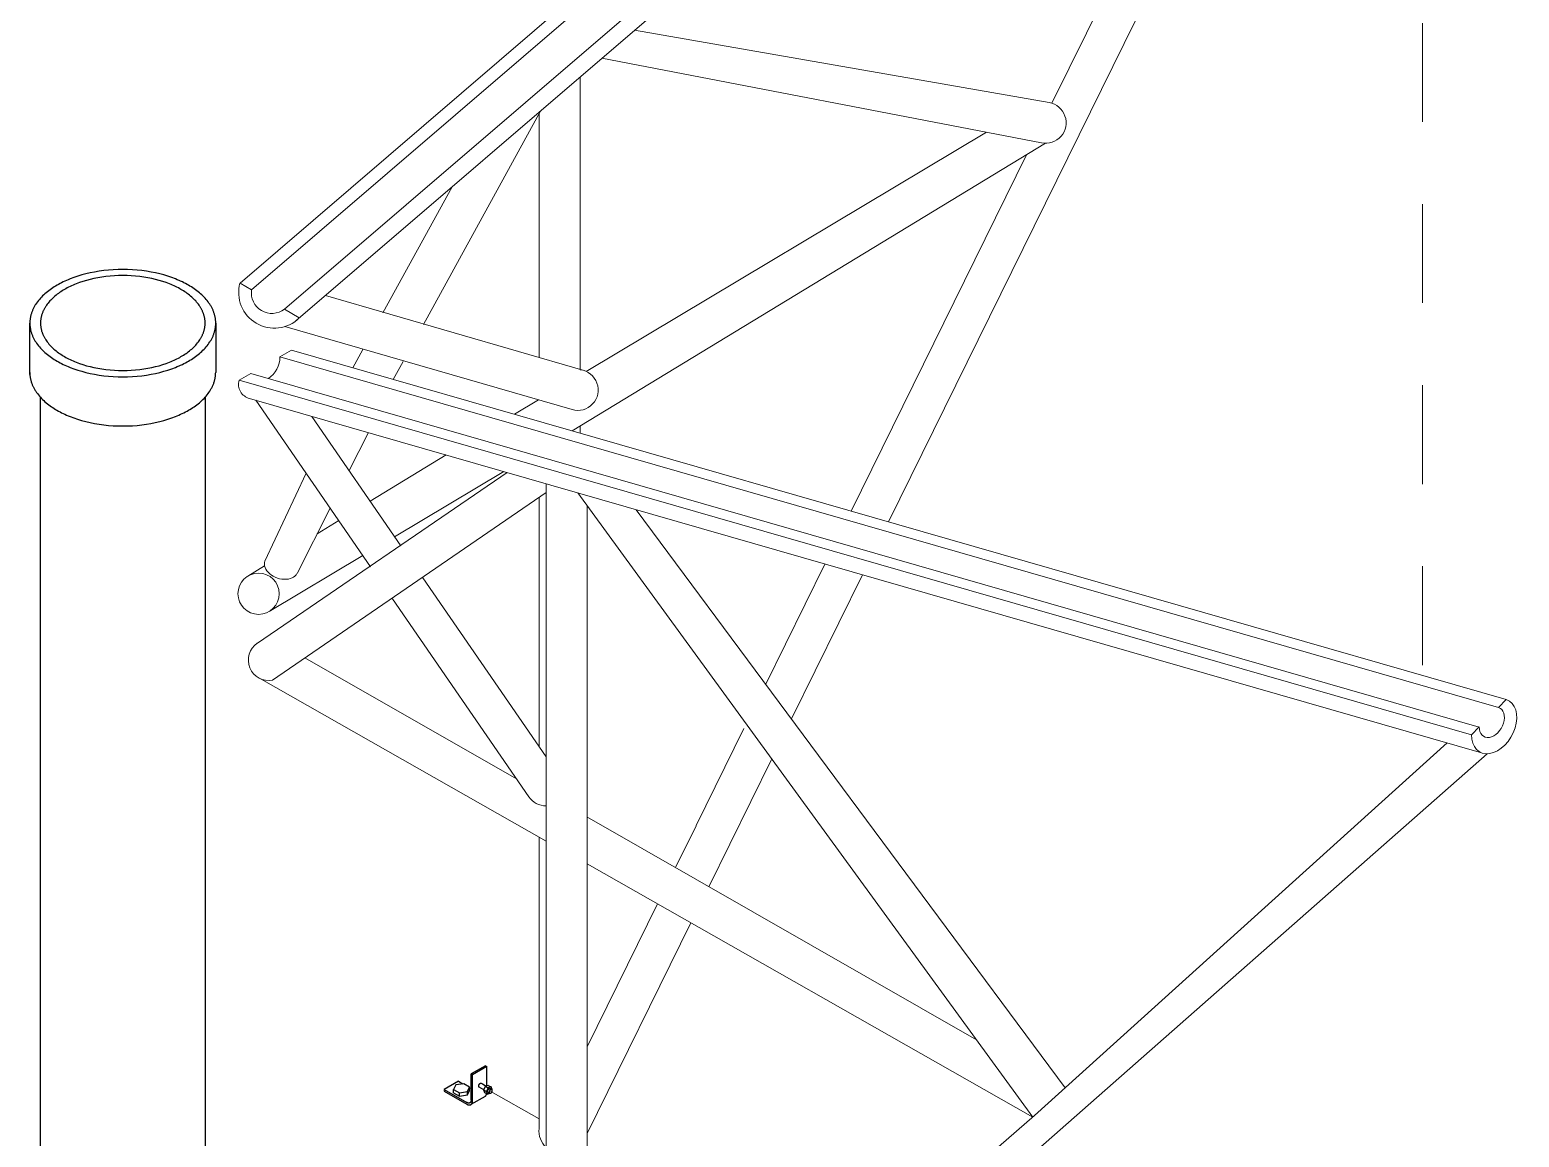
# Model space of a CAD drawing. Header units: millimetres. Extents: x 3.1 to 23.9, y 2.6 to 13.
# Drawn here: x 22.086 to 23.896, y 7.777 to 9.123 of the extents above; entities that cross this region are included whole.
import ezdxf

# ---------------------------------------------------------------- set-up
doc = ezdxf.new("R2010")
doc.units = ezdxf.units.MM
doc.linetypes.add('ACAD_ISO02W100', pattern=[15, 12, -3])
doc.layers.add('0.2', color=6, linetype='Continuous', lineweight=15)
doc.layers.add('0.3', color=4, linetype='Continuous', lineweight=20)

msp = doc.modelspace()

# ---------------------------------------------------------------- linework, layer by layer
at = {"layer": '0.2', "linetype": 'ACAD_ISO02W100', "ltscale": 0.01}
msp.add_line((23.7786, 12.6511), (23.7786, 8.3384), dxfattribs=at)
at = {"layer": '0.2'}
for p, q in [((23.816, 10.0807), (22.3416, 8.8153)), ((23.8291, 10.0717), (22.3556, 8.807)), ((23.8665, 10.046), (22.3956, 8.7835)), ((23.8833, 10.0344), (22.4093, 8.7692)), ((23.8655, 10.0191), (23.1296, 8.5251)), ((23.3281, 9.0337), (23.7755, 9.9418)), ((22.821, 9.1226), (23.3248, 9.0345)), ((23.3154, 8.9857), (22.7812, 9.0885)), ((22.755, 9.0659), (22.755, 8.71)), ((22.7072, 9.0249), (22.5644, 8.7648)), ((22.705, 8.7248), (22.705, 9.023)), ((22.7621, 8.708), (23.2487, 8.9985)), ((23.3205, 8.9852), (22.7452, 8.6357)), ((23.0841, 8.5382), (23.2973, 8.971)), ((22.5153, 8.7793), (22.5993, 8.9323)), ((22.3416, 8.8153), (22.3556, 8.807)), ((22.4453, 8.8001), (22.7581, 8.7094)), ((22.3956, 8.7835), (22.4136, 8.7729)), ((22.7451, 8.6615), (22.3962, 8.7625)), ((22.4786, 8.7124), (22.4907, 8.7345)), ((22.5397, 8.7199), (22.5278, 8.6983)), ((22.675, 8.6559), (22.7041, 8.6734)), ((22.4977, 8.6335), (22.4742, 8.5874)), ((22.755, 8.6417), (22.755, 8.6329)), ((22.4999, 8.5501), (22.592, 8.6064)), ((22.3717, 8.4772), (22.422, 8.5841)), ((22.662, 8.5862), (22.5294, 8.5071)), ((22.705, 8.252), (22.705, 8.5549)), ((22.4511, 8.5417), (22.4109, 8.4624)), ((22.4353, 8.5106), (22.4615, 8.5266)), ((22.3512, 8.4592), (22.3714, 8.4715)), ((22.4908, 8.4841), (22.3771, 8.4163)), ((22.9804, 8.3277), (23.0524, 8.4739)), ((23.0979, 8.4608), (23.0116, 8.2856)), ((22.8958, 8.1561), (22.954, 8.2742)), ((22.9877, 8.237), (22.9112, 8.0818)), ((22.8707, 8.105), (22.8957, 8.1558)), ((22.705, 7.7878), (22.705, 8.142)), ((22.7635, 7.8873), (22.849, 8.061)), ((22.8896, 8.0379), (22.7635, 7.7818)), ((22.5898, 7.8354), (22.5898, 7.8334)), ((22.6464, 7.8331), (22.705, 7.7998))]:
    msp.add_line(p, q, dxfattribs=at)
at = {"layer": '0.2', "lineweight": -3}
for p, q in [((22.6038, 7.8409), (22.6012, 7.8353)), ((22.6134, 7.8424), (22.6038, 7.8409)), ((22.6205, 7.8383), (22.6134, 7.8424)), ((22.6179, 7.8328), (22.6205, 7.8383)), ((22.6205, 7.8343), (22.6205, 7.8383)), ((22.6012, 7.8313), (22.6012, 7.8353)), ((22.6012, 7.8353), (22.6083, 7.8313)), ((22.6012, 7.8313), (22.6083, 7.8272)), ((22.6083, 7.8313), (22.6179, 7.8328)), ((22.6083, 7.8272), (22.6083, 7.8313)), ((22.6083, 7.8272), (22.6179, 7.8287)), ((22.6179, 7.8287), (22.6205, 7.8343)), ((22.6179, 7.8287), (22.6179, 7.8328))]:
    msp.add_line(p, q, dxfattribs=at)
for points in [[(22.3121, 8.7666), (22.3121, 8.7674), (22.3121, 8.7683), (22.3121, 8.7691), (22.312, 8.7699), (22.3119, 8.7708), (22.3118, 8.7716), (22.3117, 8.7725), (22.3115, 8.7733), (22.3114, 8.7741), (22.3112, 8.775), (22.311, 8.7758), (22.3108, 8.7766), (22.3106, 8.7775), (22.3103, 8.7783), (22.31, 8.7791), (22.3097, 8.7799), (22.3094, 8.7807), (22.3091, 8.7816), (22.3088, 8.7824), (22.3084, 8.7832), (22.308, 8.784), (22.3076, 8.7848), (22.3072, 8.7856), (22.3068, 8.7864), (22.3064, 8.7871), (22.3059, 8.7879), (22.3054, 8.7887), (22.305, 8.7895), (22.3039, 8.791), (22.3028, 8.7925), (22.3017, 8.7939), (22.3005, 8.7954), (22.2993, 8.7968), (22.2979, 8.7982), (22.2966, 8.7996), (22.2952, 8.8009), (22.2937, 8.8022), (22.2923, 8.8035), (22.2907, 8.8048), (22.2892, 8.806), (22.2876, 8.8072), (22.2859, 8.8083), (22.2842, 8.8095), (22.2825, 8.8106), (22.2808, 8.8116), (22.2791, 8.8127), (22.2773, 8.8137), (22.2754, 8.8147), (22.2735, 8.8157), (22.2716, 8.8166), (22.2695, 8.8176), (22.2675, 8.8185), (22.2654, 8.8194), (22.2632, 8.8203), (22.2587, 8.822), (22.254, 8.8236), (22.2491, 8.8251), (22.2441, 8.8264), (22.2388, 8.8276), (22.2335, 8.8287), (22.228, 8.8296), (22.2223, 8.8304), (22.2166, 8.831), (22.2109, 8.8314), (22.205, 8.8317), (22.1992, 8.8318), (22.1934, 8.8317), (22.1875, 8.8314), (22.1818, 8.831), (22.1761, 8.8304), (22.1704, 8.8296), (22.1649, 8.8287), (22.1596, 8.8276), (22.1543, 8.8264), (22.1493, 8.8251), (22.1444, 8.8236), (22.1397, 8.822), (22.1352, 8.8203), (22.133, 8.8194), (22.1309, 8.8185), (22.1288, 8.8176), (22.1268, 8.8166), (22.1249, 8.8157), (22.123, 8.8147), (22.1211, 8.8137), (22.1193, 8.8127)], [(22.1193, 8.8127), (22.1176, 8.8116), (22.1159, 8.8106), (22.1142, 8.8095), (22.1125, 8.8083), (22.1108, 8.8072), (22.1092, 8.806), (22.1077, 8.8048), (22.1061, 8.8035), (22.1046, 8.8022), (22.1032, 8.8009), (22.1018, 8.7996), (22.1004, 8.7982), (22.0991, 8.7968), (22.0979, 8.7954), (22.0967, 8.7939), (22.0955, 8.7925), (22.0945, 8.791), (22.0934, 8.7895), (22.0929, 8.7887), (22.0925, 8.7879), (22.092, 8.7871), (22.0916, 8.7864), (22.0912, 8.7856), (22.0907, 8.7848), (22.0904, 8.784), (22.09, 8.7832), (22.0896, 8.7824), (22.0893, 8.7816), (22.089, 8.7807), (22.0887, 8.7799), (22.0884, 8.7791), (22.0881, 8.7783), (22.0878, 8.7775), (22.0876, 8.7766), (22.0874, 8.7758), (22.0872, 8.775), (22.087, 8.7741), (22.0869, 8.7733), (22.0867, 8.7725), (22.0866, 8.7716), (22.0865, 8.7708), (22.0864, 8.7699), (22.0863, 8.7691), (22.0863, 8.7683), (22.0863, 8.7674), (22.0863, 8.7666)], [(22.0863, 8.7666), (22.0863, 8.7657), (22.0863, 8.7649), (22.0863, 8.764), (22.0864, 8.7632), (22.0865, 8.7624), (22.0866, 8.7615), (22.0867, 8.7607), (22.0869, 8.7598), (22.087, 8.759), (22.0872, 8.7582), (22.0874, 8.7573), (22.0876, 8.7565), (22.0878, 8.7557), (22.0881, 8.7549), (22.0884, 8.754), (22.0887, 8.7532), (22.089, 8.7524), (22.0893, 8.7516), (22.0896, 8.7508), (22.09, 8.75), (22.0904, 8.7492), (22.0907, 8.7484), (22.0912, 8.7476), (22.0916, 8.7468), (22.092, 8.746), (22.0925, 8.7452), (22.0929, 8.7445), (22.0934, 8.7437), (22.0945, 8.7422), (22.0955, 8.7407), (22.0967, 8.7392), (22.0979, 8.7377), (22.0991, 8.7363), (22.1004, 8.7349), (22.1018, 8.7336), (22.1032, 8.7322), (22.1046, 8.7309), (22.1061, 8.7296), (22.1077, 8.7284), (22.1092, 8.7271), (22.1108, 8.726), (22.1125, 8.7248), (22.1142, 8.7237), (22.1159, 8.7226), (22.1176, 8.7215), (22.1193, 8.7205), (22.1211, 8.7195), (22.123, 8.7185), (22.1249, 8.7175), (22.1268, 8.7165), (22.1288, 8.7156), (22.1309, 8.7146), (22.133, 8.7137), (22.1352, 8.7128), (22.1397, 8.7111), (22.1444, 8.7096), (22.1493, 8.7081), (22.1543, 8.7067), (22.1596, 8.7055), (22.1649, 8.7044), (22.1704, 8.7035), (22.1761, 8.7027), (22.1818, 8.7021), (22.1875, 8.7017), (22.1934, 8.7015), (22.1992, 8.7014), (22.205, 8.7015), (22.2109, 8.7017), (22.2166, 8.7021), (22.2223, 8.7027), (22.228, 8.7035), (22.2335, 8.7044), (22.2388, 8.7055), (22.2441, 8.7067), (22.2491, 8.7081), (22.254, 8.7096), (22.2587, 8.7111), (22.2632, 8.7128), (22.2654, 8.7137), (22.2675, 8.7146), (22.2695, 8.7156), (22.2716, 8.7165), (22.2735, 8.7175), (22.2754, 8.7185), (22.2773, 8.7195), (22.2791, 8.7205), (22.2808, 8.7215), (22.2825, 8.7226), (22.2842, 8.7237), (22.2859, 8.7248), (22.2876, 8.726), (22.2892, 8.7271), (22.2907, 8.7284), (22.2923, 8.7296), (22.2937, 8.7309), (22.2952, 8.7322), (22.2966, 8.7336), (22.2979, 8.7349), (22.2993, 8.7363), (22.3005, 8.7377), (22.3017, 8.7392), (22.3028, 8.7407), (22.3039, 8.7422), (22.305, 8.7437), (22.3054, 8.7445), (22.3059, 8.7452), (22.3064, 8.746), (22.3068, 8.7468), (22.3072, 8.7476), (22.3076, 8.7484), (22.308, 8.7492), (22.3084, 8.75), (22.3088, 8.7508), (22.3091, 8.7516), (22.3094, 8.7524), (22.3097, 8.7532), (22.31, 8.754), (22.3103, 8.7549), (22.3106, 8.7557), (22.3108, 8.7565), (22.311, 8.7573), (22.3112, 8.7582), (22.3114, 8.759), (22.3115, 8.7598), (22.3117, 8.7607), (22.3118, 8.7615), (22.3119, 8.7624), (22.312, 8.7632), (22.3121, 8.764), (22.3121, 8.7649), (22.3121, 8.7657), (22.3121, 8.7666)], [(22.0863, 8.7043), (22.0863, 8.7666)], [(22.3121, 8.7666), (22.3121, 8.7068)], [(22.0862, 8.7068), (22.0862, 8.7059), (22.0862, 8.7051), (22.0863, 8.7043), (22.0863, 8.7034), (22.0864, 8.7026), (22.0865, 8.7017), (22.0866, 8.7009), (22.0868, 8.7001), (22.0869, 8.6992), (22.0871, 8.6984), (22.0873, 8.6976), (22.0875, 8.6967), (22.0878, 8.6959), (22.088, 8.6951), (22.0883, 8.6942), (22.0886, 8.6934), (22.0889, 8.6926), (22.0892, 8.6918), (22.0895, 8.691), (22.0899, 8.6902), (22.0903, 8.6894), (22.0907, 8.6886), (22.0911, 8.6878), (22.0915, 8.687), (22.0919, 8.6862), (22.0924, 8.6854), (22.0929, 8.6847), (22.0934, 8.6839), (22.0944, 8.6824), (22.0955, 8.6809), (22.0966, 8.6794), (22.0978, 8.678), (22.0991, 8.6765), (22.1004, 8.6751), (22.1017, 8.6738), (22.1031, 8.6724), (22.1046, 8.6711), (22.1061, 8.6698), (22.1076, 8.6686), (22.1092, 8.6674), (22.1108, 8.6662), (22.1124, 8.665), (22.1141, 8.6639), (22.1158, 8.6628), (22.1175, 8.6617), (22.1192, 8.6607), (22.121, 8.6597), (22.1229, 8.6587), (22.1248, 8.6577), (22.1267, 8.6567), (22.1288, 8.6558), (22.1308, 8.6549), (22.1329, 8.6539), (22.1351, 8.6531), (22.1396, 8.6514), (22.1443, 8.6498), (22.1492, 8.6483), (22.1543, 8.6469), (22.1595, 8.6457), (22.1649, 8.6447), (22.1704, 8.6437), (22.176, 8.643), (22.1817, 8.6424), (22.1874, 8.6419), (22.1933, 8.6417), (22.1991, 8.6416), (22.205, 8.6417), (22.2108, 8.6419), (22.2165, 8.6424), (22.2223, 8.643), (22.2279, 8.6437), (22.2334, 8.6447), (22.2387, 8.6457), (22.244, 8.6469), (22.249, 8.6483), (22.2539, 8.6498), (22.2586, 8.6514), (22.2631, 8.6531), (22.2653, 8.6539), (22.2674, 8.6549), (22.2695, 8.6558), (22.2715, 8.6567), (22.2734, 8.6577), (22.2753, 8.6587), (22.2772, 8.6597), (22.279, 8.6607), (22.2807, 8.6617), (22.2825, 8.6628), (22.2842, 8.6639), (22.2858, 8.665), (22.2875, 8.6662), (22.2891, 8.6674), (22.2906, 8.6686), (22.2922, 8.6698), (22.2937, 8.6711), (22.2951, 8.6724), (22.2965, 8.6738), (22.2979, 8.6751), (22.2992, 8.6765), (22.3004, 8.678), (22.3016, 8.6794), (22.3028, 8.6809), (22.3038, 8.6824), (22.3049, 8.6839), (22.3054, 8.6847), (22.3058, 8.6854), (22.3063, 8.6862), (22.3067, 8.687), (22.3072, 8.6878), (22.3076, 8.6886), (22.308, 8.6894), (22.3083, 8.6902), (22.3087, 8.691), (22.309, 8.6918), (22.3094, 8.6926), (22.3097, 8.6934), (22.3099, 8.6942), (22.3102, 8.6951), (22.3105, 8.6959), (22.3107, 8.6967), (22.3109, 8.6976), (22.3111, 8.6984), (22.3113, 8.6992), (22.3114, 8.7001), (22.3116, 8.7009), (22.3117, 8.7017), (22.3118, 8.7026), (22.3119, 8.7034), (22.312, 8.7043), (22.312, 8.7051), (22.312, 8.7059), (22.3121, 8.7068)], [(22.6397, 7.8642), (22.6225, 7.8543)], [(22.6414, 7.8632), (22.6242, 7.8533)], [(22.6397, 7.8642), (22.6414, 7.8632)], [(22.6414, 7.8397), (22.6414, 7.8632)], [(22.607, 7.8454), (22.5898, 7.8354)], [(22.607, 7.8454), (22.6123, 7.8423)], [(22.6205, 7.8375), (22.6225, 7.8364)], [(22.6225, 7.8225), (22.6225, 7.8543)], [(22.6242, 7.8533), (22.6225, 7.8543)], [(22.6242, 7.8215), (22.6242, 7.8533)], [(22.6321, 7.8382), (22.6321, 7.8382), (22.6321, 7.8383), (22.6321, 7.8383), (22.632, 7.8383), (22.632, 7.8383), (22.632, 7.8383), (22.632, 7.8383), (22.632, 7.8383), (22.6319, 7.8384), (22.6319, 7.8384), (22.6319, 7.8384), (22.6319, 7.8384), (22.6319, 7.8384), (22.6319, 7.8384), (22.6318, 7.8385), (22.6318, 7.8385), (22.6318, 7.8385), (22.6318, 7.8385), (22.6318, 7.8386), (22.6317, 7.8386), (22.6317, 7.8386), (22.6317, 7.8387), (22.6317, 7.8387), (22.6317, 7.8388), (22.6317, 7.8388), (22.6316, 7.8388), (22.6316, 7.8389), (22.6316, 7.8389), (22.6316, 7.839), (22.6316, 7.839), (22.6316, 7.8391), (22.6316, 7.8391), (22.6316, 7.8392), (22.6316, 7.8392), (22.6316, 7.8393), (22.6316, 7.8393), (22.6316, 7.8394), (22.6316, 7.8394), (22.6316, 7.8395), (22.6316, 7.8395), (22.6316, 7.8396), (22.6316, 7.8397), (22.6316, 7.8397), (22.6316, 7.8398), (22.6316, 7.8398), (22.6316, 7.8399), (22.6316, 7.84), (22.6316, 7.84), (22.6316, 7.8401), (22.6316, 7.8402), (22.6317, 7.8403), (22.6317, 7.8404), (22.6317, 7.8405), (22.6318, 7.8407), (22.6318, 7.8408), (22.6319, 7.8409), (22.6319, 7.841), (22.632, 7.8412), (22.6321, 7.8413), (22.6321, 7.8414), (22.6322, 7.8415), (22.6323, 7.8416), (22.6323, 7.8417), (22.6324, 7.8418), (22.6325, 7.8419), (22.6325, 7.842), (22.6326, 7.8421), (22.6327, 7.8422), (22.6328, 7.8423), (22.6329, 7.8424), (22.633, 7.8424), (22.6331, 7.8425), (22.6331, 7.8426), (22.6332, 7.8426), (22.6332, 7.8426), (22.6332, 7.8427), (22.6333, 7.8427), (22.6333, 7.8427), (22.6334, 7.8428), (22.6334, 7.8428), (22.6335, 7.8428), (22.6335, 7.8428), (22.6336, 7.8429), (22.6336, 7.8429), (22.6337, 7.8429), (22.6337, 7.8429), (22.6338, 7.843), (22.6338, 7.843), (22.6339, 7.843), (22.6339, 7.843), (22.634, 7.843), (22.634, 7.843), (22.6341, 7.843), (22.6341, 7.8431), (22.6342, 7.8431), (22.6342, 7.8431), (22.6342, 7.8431), (22.6343, 7.8431), (22.6343, 7.8431), (22.6343, 7.8431), (22.6343, 7.8431), (22.6344, 7.8431), (22.6344, 7.8431), (22.6344, 7.8431), (22.6344, 7.8431), (22.6344, 7.8431), (22.6345, 7.8431), (22.6345, 7.8431), (22.6345, 7.8431), (22.6345, 7.8431), (22.6345, 7.8431), (22.6346, 7.8431), (22.6346, 7.843), (22.6346, 7.843), (22.6346, 7.843), (22.6346, 7.843), (22.6347, 7.843), (22.6347, 7.843), (22.6347, 7.843), (22.6347, 7.843), (22.6347, 7.843), (22.6347, 7.843), (22.6348, 7.843), (22.6348, 7.843), (22.6348, 7.843)], [(22.6377, 7.835), (22.6321, 7.8382)], [(22.6348, 7.843), (22.6363, 7.8421)], [(22.6363, 7.8421), (22.6408, 7.8395)], [(22.6399, 7.8392), (22.6376, 7.8349)], [(22.6433, 7.8404), (22.6399, 7.8392)], [(22.6399, 7.8392), (22.6433, 7.8372)], [(22.6433, 7.8372), (22.6411, 7.8329)], [(22.6431, 7.8319), (22.6431, 7.8319), (22.643, 7.8319), (22.643, 7.8319), (22.643, 7.8319), (22.643, 7.832), (22.643, 7.832), (22.6429, 7.832), (22.6429, 7.832), (22.6429, 7.832), (22.6429, 7.832), (22.6429, 7.8321), (22.6429, 7.8321), (22.6429, 7.8321), (22.6428, 7.8321), (22.6428, 7.8321), (22.6428, 7.8321), (22.6428, 7.8322), (22.6428, 7.8322), (22.6427, 7.8322), (22.6427, 7.8323), (22.6427, 7.8323), (22.6427, 7.8323), (22.6427, 7.8324), (22.6427, 7.8324), (22.6426, 7.8325), (22.6426, 7.8325), (22.6426, 7.8325), (22.6426, 7.8326), (22.6426, 7.8326), (22.6426, 7.8327), (22.6426, 7.8327), (22.6426, 7.8328), (22.6425, 7.8328), (22.6425, 7.8329), (22.6425, 7.8329), (22.6425, 7.833), (22.6425, 7.833), (22.6425, 7.8331), (22.6425, 7.8331), (22.6425, 7.8332), (22.6425, 7.8333), (22.6425, 7.8333), (22.6425, 7.8334), (22.6425, 7.8334), (22.6426, 7.8335), (22.6426, 7.8336), (22.6426, 7.8336), (22.6426, 7.8337), (22.6426, 7.8338), (22.6426, 7.8338), (22.6426, 7.8339), (22.6427, 7.8341), (22.6427, 7.8342), (22.6428, 7.8343), (22.6428, 7.8345), (22.6429, 7.8346), (22.6429, 7.8347), (22.643, 7.8348), (22.643, 7.8349), (22.6431, 7.8351), (22.6432, 7.8352), (22.6432, 7.8353), (22.6433, 7.8354), (22.6434, 7.8355), (22.6435, 7.8356), (22.6435, 7.8357), (22.6436, 7.8358), (22.6437, 7.8358), (22.6438, 7.8359), (22.6439, 7.836), (22.6439, 7.8361), (22.644, 7.8362), (22.6441, 7.8362), (22.6441, 7.8363), (22.6442, 7.8363), (22.6442, 7.8363), (22.6443, 7.8364), (22.6443, 7.8364), (22.6444, 7.8364), (22.6444, 7.8364), (22.6445, 7.8365), (22.6445, 7.8365), (22.6446, 7.8365), (22.6446, 7.8366), (22.6447, 7.8366), (22.6447, 7.8366), (22.6448, 7.8366), (22.6448, 7.8366), (22.6449, 7.8367), (22.6449, 7.8367), (22.645, 7.8367), (22.645, 7.8367), (22.6451, 7.8367), (22.6451, 7.8367), (22.6451, 7.8367), (22.6452, 7.8367), (22.6452, 7.8367), (22.6452, 7.8367), (22.6453, 7.8367), (22.6453, 7.8367), (22.6453, 7.8367), (22.6453, 7.8367), (22.6454, 7.8367), (22.6454, 7.8367), (22.6454, 7.8367), (22.6454, 7.8367), (22.6454, 7.8367), (22.6455, 7.8367), (22.6455, 7.8367), (22.6455, 7.8367), (22.6455, 7.8367), (22.6455, 7.8367), (22.6456, 7.8367), (22.6456, 7.8367), (22.6456, 7.8367), (22.6456, 7.8367), (22.6456, 7.8367), (22.6457, 7.8367), (22.6457, 7.8367), (22.6457, 7.8367), (22.6457, 7.8367), (22.6457, 7.8367), (22.6457, 7.8366), (22.6458, 7.8366), (22.6458, 7.8366), (22.6458, 7.8366), (22.6458, 7.8366), (22.6458, 7.8366)], [(22.6433, 7.8404), (22.6467, 7.8384)], [(22.6467, 7.8384), (22.6433, 7.8372)], [(22.6458, 7.8366), (22.6477, 7.8355)], [(22.6478, 7.8355), (22.6467, 7.8384)], [(22.5898, 7.8354), (22.6173, 7.8195)], [(22.5898, 7.8334), (22.6173, 7.8175)], [(22.6209, 7.8192), (22.6209, 7.8191), (22.6209, 7.8191), (22.6208, 7.8191), (22.6208, 7.8191), (22.6207, 7.819), (22.6207, 7.819), (22.6206, 7.819), (22.6206, 7.819), (22.6205, 7.819), (22.6204, 7.8189), (22.6204, 7.8189), (22.6203, 7.8189), (22.6203, 7.8189), (22.6202, 7.8189), (22.6202, 7.8189), (22.6201, 7.8189), (22.6201, 7.8188), (22.62, 7.8188), (22.62, 7.8188), (22.6199, 7.8188), (22.6198, 7.8188), (22.6198, 7.8188), (22.6197, 7.8188), (22.6197, 7.8188), (22.6196, 7.8188), (22.6196, 7.8188), (22.6195, 7.8188), (22.6194, 7.8188), (22.6193, 7.8188), (22.6192, 7.8188), (22.6191, 7.8189), (22.619, 7.8189), (22.6188, 7.8189), (22.6187, 7.8189), (22.6186, 7.819), (22.6185, 7.819), (22.6184, 7.819), (22.6182, 7.8191), (22.6181, 7.8191), (22.618, 7.8192), (22.6179, 7.8192), (22.6178, 7.8193), (22.6176, 7.8193), (22.6175, 7.8194), (22.6174, 7.8195), (22.6173, 7.8195)], [(22.6225, 7.8225), (22.6225, 7.8224), (22.6225, 7.8222), (22.6225, 7.8221), (22.6224, 7.822), (22.6224, 7.8218), (22.6224, 7.8217), (22.6224, 7.8216), (22.6224, 7.8215), (22.6224, 7.8213), (22.6223, 7.8212), (22.6223, 7.8211), (22.6223, 7.821), (22.6222, 7.8209), (22.6222, 7.8207), (22.6221, 7.8206), (22.6221, 7.8205), (22.6221, 7.8204), (22.622, 7.8203), (22.622, 7.8202), (22.6219, 7.8202), (22.6219, 7.8201), (22.6219, 7.8201), (22.6219, 7.82), (22.6218, 7.82), (22.6218, 7.8199), (22.6218, 7.8199), (22.6217, 7.8199), (22.6217, 7.8198), (22.6217, 7.8198), (22.6216, 7.8197), (22.6216, 7.8197), (22.6215, 7.8196), (22.6215, 7.8196), (22.6215, 7.8196), (22.6214, 7.8195), (22.6214, 7.8195), (22.6213, 7.8194), (22.6213, 7.8194), (22.6213, 7.8194), (22.6212, 7.8193), (22.6212, 7.8193), (22.6211, 7.8193), (22.6211, 7.8192), (22.621, 7.8192), (22.621, 7.8192), (22.6209, 7.8192)], [(22.6393, 7.8269), (22.6222, 7.817)], [(22.6222, 7.817), (22.6222, 7.8171), (22.6223, 7.8171), (22.6224, 7.8172), (22.6224, 7.8172), (22.6225, 7.8172), (22.6225, 7.8173), (22.6226, 7.8173), (22.6226, 7.8174), (22.6227, 7.8174), (22.6228, 7.8175), (22.6228, 7.8175), (22.6229, 7.8176), (22.6229, 7.8176), (22.623, 7.8177), (22.623, 7.8177), (22.6231, 7.8178), (22.6231, 7.8179), (22.6232, 7.8179), (22.6232, 7.818), (22.6232, 7.818), (22.6233, 7.8181), (22.6233, 7.8182), (22.6234, 7.8182), (22.6234, 7.8183), (22.6235, 7.8184), (22.6235, 7.8184), (22.6235, 7.8185), (22.6236, 7.8186), (22.6236, 7.8187), (22.6237, 7.8189), (22.6238, 7.819), (22.6238, 7.8192), (22.6239, 7.8193), (22.6239, 7.8195), (22.624, 7.8196), (22.624, 7.8198), (22.624, 7.82), (22.6241, 7.8201), (22.6241, 7.8203), (22.6241, 7.8205), (22.6241, 7.8206), (22.6242, 7.8208), (22.6242, 7.821), (22.6242, 7.8212), (22.6242, 7.8213), (22.6242, 7.8215)], [(22.6376, 7.8349), (22.6387, 7.8318)], [(22.6376, 7.8349), (22.6411, 7.8329)], [(22.6387, 7.8318), (22.6422, 7.8298)], [(22.6393, 7.8269), (22.6394, 7.827), (22.6394, 7.827), (22.6395, 7.8271), (22.6396, 7.8271), (22.6396, 7.8271), (22.6397, 7.8272), (22.6397, 7.8272), (22.6398, 7.8273), (22.6399, 7.8273), (22.6399, 7.8274), (22.64, 7.8274), (22.64, 7.8275), (22.6401, 7.8275), (22.6401, 7.8276), (22.6402, 7.8276), (22.6402, 7.8277), (22.6403, 7.8278), (22.6403, 7.8278), (22.6404, 7.8279), (22.6404, 7.8279), (22.6404, 7.828), (22.6405, 7.8281), (22.6405, 7.8281), (22.6406, 7.8282), (22.6406, 7.8283), (22.6407, 7.8283), (22.6407, 7.8284), (22.6407, 7.8285), (22.6408, 7.8286), (22.6409, 7.8288), (22.6409, 7.8289), (22.641, 7.8291), (22.641, 7.8292), (22.6411, 7.8294), (22.6411, 7.8295), (22.6412, 7.8297), (22.6412, 7.8299), (22.6412, 7.83), (22.6413, 7.8302), (22.6413, 7.8303)], [(22.6393, 7.8269), (22.6393, 7.8269)], [(22.6411, 7.8329), (22.6422, 7.8298)], [(22.6422, 7.8298), (22.645, 7.8308)], [(22.643, 7.8319), (22.6448, 7.8309)], [(22.6173, 7.8175), (22.6175, 7.8174), (22.6176, 7.8174), (22.6178, 7.8173), (22.6179, 7.8172), (22.6181, 7.8171), (22.6182, 7.8171), (22.6184, 7.817), (22.6186, 7.8169), (22.6187, 7.8169), (22.6189, 7.8168), (22.619, 7.8168), (22.6192, 7.8167), (22.6194, 7.8167), (22.6195, 7.8167), (22.6197, 7.8166), (22.6198, 7.8166), (22.62, 7.8166), (22.6201, 7.8166), (22.6202, 7.8166), (22.6203, 7.8166), (22.6204, 7.8166), (22.6205, 7.8166), (22.6205, 7.8166), (22.6206, 7.8166), (22.6207, 7.8166), (22.6208, 7.8166), (22.6208, 7.8166), (22.6209, 7.8166), (22.621, 7.8166), (22.6211, 7.8167), (22.6211, 7.8167), (22.6212, 7.8167), (22.6213, 7.8167), (22.6214, 7.8167), (22.6214, 7.8167), (22.6215, 7.8168), (22.6216, 7.8168), (22.6216, 7.8168), (22.6217, 7.8168), (22.6218, 7.8169), (22.6218, 7.8169), (22.6219, 7.8169), (22.622, 7.8169), (22.622, 7.817), (22.6221, 7.817), (22.6222, 7.817)]]:
    msp.add_lwpolyline(points, dxfattribs=at)
msp.add_lwpolyline([(22.6479, 7.8353), (22.6479, 7.8353), (22.6479, 7.8353), (22.6479, 7.8353), (22.6479, 7.8354), (22.6479, 7.8354), (22.6479, 7.8354), (22.6478, 7.8354), (22.6478, 7.8354), (22.6478, 7.8354), (22.6478, 7.8354), (22.6478, 7.8354), (22.6478, 7.8355), (22.6478, 7.8355), (22.6477, 7.8355), (22.6477, 7.8355), (22.6477, 7.8355), (22.6477, 7.8355), (22.6477, 7.8355), (22.6477, 7.8355), (22.6477, 7.8355), (22.6476, 7.8356), (22.6476, 7.8356), (22.6476, 7.8356), (22.6476, 7.8356), (22.6476, 7.8356), (22.6476, 7.8356), (22.6475, 7.8356), (22.6475, 7.8356), (22.6475, 7.8356), (22.6475, 7.8356), (22.6475, 7.8356), (22.6474, 7.8356), (22.6474, 7.8356), (22.6474, 7.8356), (22.6474, 7.8356), (22.6474, 7.8357), (22.6473, 7.8357), (22.6473, 7.8357), (22.6473, 7.8357), (22.6473, 7.8357), (22.6473, 7.8357), (22.6472, 7.8357), (22.6472, 7.8357), (22.6472, 7.8357), (22.6472, 7.8357), (22.6471, 7.8357), (22.6471, 7.8357), (22.6471, 7.8357), (22.6471, 7.8357), (22.6471, 7.8357), (22.647, 7.8357), (22.647, 7.8357), (22.6469, 7.8357), (22.6469, 7.8356), (22.6468, 7.8356), (22.6468, 7.8356), (22.6468, 7.8356), (22.6467, 7.8356), (22.6467, 7.8356), (22.6466, 7.8356), (22.6466, 7.8355), (22.6465, 7.8355), (22.6465, 7.8355), (22.6464, 7.8355), (22.6464, 7.8354), (22.6463, 7.8354), (22.6463, 7.8354), (22.6462, 7.8354), (22.6462, 7.8353), (22.6461, 7.8353), (22.6461, 7.8353), (22.646, 7.8352), (22.646, 7.8352), (22.6459, 7.8351), (22.6459, 7.8351), (22.6458, 7.835), (22.6457, 7.835), (22.6456, 7.8349), (22.6455, 7.8348), (22.6454, 7.8347), (22.6454, 7.8346), (22.6453, 7.8345), (22.6452, 7.8344), (22.6452, 7.8343), (22.6451, 7.8342), (22.645, 7.8341), (22.6449, 7.834), (22.6449, 7.8339), (22.6448, 7.8338), (22.6448, 7.8336), (22.6447, 7.8335), (22.6447, 7.8334), (22.6446, 7.8333), (22.6446, 7.8331), (22.6445, 7.833), (22.6445, 7.8329), (22.6445, 7.8328), (22.6444, 7.8327), (22.6444, 7.8326), (22.6444, 7.8326), (22.6444, 7.8325), (22.6444, 7.8324), (22.6444, 7.8324), (22.6444, 7.8323), (22.6444, 7.8323), (22.6444, 7.8322), (22.6444, 7.8321), (22.6444, 7.8321), (22.6444, 7.832), (22.6444, 7.832), (22.6444, 7.8319), (22.6444, 7.8319), (22.6444, 7.8318), (22.6444, 7.8318), (22.6444, 7.8317), (22.6444, 7.8317), (22.6444, 7.8316), (22.6444, 7.8316), (22.6444, 7.8315), (22.6445, 7.8315), (22.6445, 7.8314), (22.6445, 7.8314), (22.6445, 7.8314), (22.6445, 7.8313), (22.6445, 7.8313), (22.6445, 7.8312), (22.6446, 7.8312), (22.6446, 7.8312), (22.6446, 7.8311), (22.6446, 7.8311), (22.6447, 7.8311), (22.6447, 7.831), (22.6447, 7.831), (22.6447, 7.831), (22.6447, 7.831), (22.6447, 7.831), (22.6447, 7.831), (22.6447, 7.831), (22.6448, 7.831), (22.6448, 7.8309), (22.6448, 7.8309), (22.6448, 7.8309), (22.6448, 7.8309), (22.6448, 7.8309), (22.6448, 7.8309), (22.6449, 7.8309), (22.6449, 7.8309), (22.6449, 7.8308), (22.6449, 7.8308), (22.6449, 7.8308), (22.6449, 7.8308), (22.645, 7.8308), (22.645, 7.8308), (22.645, 7.8308), (22.645, 7.8308), (22.645, 7.8308), (22.645, 7.8308), (22.6451, 7.8308), (22.6451, 7.8308), (22.6451, 7.8307), (22.6451, 7.8307), (22.6451, 7.8307), (22.6452, 7.8307), (22.6452, 7.8307), (22.6452, 7.8307), (22.6452, 7.8307), (22.6452, 7.8307), (22.6453, 7.8307), (22.6453, 7.8307), (22.6453, 7.8307), (22.6453, 7.8307), (22.6453, 7.8307), (22.6454, 7.8307), (22.6454, 7.8307), (22.6454, 7.8307), (22.6454, 7.8307), (22.6454, 7.8307), (22.6455, 7.8307), (22.6455, 7.8307), (22.6455, 7.8307), (22.6455, 7.8307), (22.6456, 7.8307), (22.6456, 7.8307), (22.6457, 7.8307), (22.6457, 7.8307), (22.6457, 7.8307), (22.6458, 7.8307), (22.6458, 7.8308), (22.6459, 7.8308), (22.6459, 7.8308), (22.646, 7.8308), (22.646, 7.8308), (22.6461, 7.8308), (22.6461, 7.8309), (22.6462, 7.8309), (22.6462, 7.8309), (22.6463, 7.8309), (22.6463, 7.831), (22.6464, 7.831), (22.6464, 7.831), (22.6465, 7.8311), (22.6465, 7.8311), (22.6466, 7.8311), (22.6466, 7.8312), (22.6467, 7.8312), (22.6467, 7.8313), (22.6468, 7.8313), (22.6469, 7.8314), (22.647, 7.8315), (22.6471, 7.8316), (22.6471, 7.8317), (22.6472, 7.8318), (22.6473, 7.8319), (22.6474, 7.832), (22.6474, 7.8321), (22.6475, 7.8322), (22.6476, 7.8323), (22.6476, 7.8324), (22.6477, 7.8325), (22.6478, 7.8326), (22.6478, 7.8327), (22.6479, 7.8329), (22.6479, 7.833), (22.648, 7.8331), (22.648, 7.8332), (22.6481, 7.8334), (22.6481, 7.8335), (22.6481, 7.8336), (22.6482, 7.8337), (22.6482, 7.8337), (22.6482, 7.8338), (22.6482, 7.8339), (22.6482, 7.8339), (22.6482, 7.834), (22.6482, 7.834), (22.6482, 7.8341), (22.6482, 7.8342), (22.6482, 7.8342), (22.6482, 7.8343), (22.6482, 7.8343), (22.6482, 7.8344), (22.6482, 7.8344), (22.6482, 7.8345), (22.6482, 7.8346), (22.6482, 7.8346), (22.6482, 7.8347), (22.6482, 7.8347), (22.6482, 7.8348), (22.6482, 7.8348), (22.6482, 7.8348), (22.6481, 7.8349), (22.6481, 7.8349), (22.6481, 7.835), (22.6481, 7.835), (22.6481, 7.8351), (22.6481, 7.8351), (22.648, 7.8351), (22.648, 7.8352), (22.648, 7.8352), (22.648, 7.8352), (22.648, 7.8353)], close=True, dxfattribs=at)
at = {"layer": '0.2', "extrusion": (0, 0, -1)}
msp.add_circle((-22.3642, 8.4378), 0.0251, dxfattribs=at)
at = {"layer": '0.2'}
for centre, radius, start, end in [((23.3205, 9.01), 0.0249, 258.1034, 80.0887), ((22.3833, 8.8038), 0.0433, 164.6191, 314.3909), ((22.3805, 8.8035), 0.0251, 172.0135, 306.9966), ((22.7317, 7.7847), 0.0268, 173.2696, 227.304)]:
    msp.add_arc(centre, radius, start, end, dxfattribs=at)
at = {"layer": '0.2', "extrusion": (0, 0, -1)}
msp.add_arc((-22.752, 8.6853), 0.0248, 97.0293, 286.1473, dxfattribs=at)
at = {"layer": '0.2'}
msp.add_ellipse((22.3915, 8.4704), major_axis=(-0.0198, 0.0068), ratio=0.681432, start_param=6.134418, end_param=9.330097, dxfattribs=at)
at = {"layer": '0.3'}
for p, q in [((22.4042, 8.7338), (22.3901, 8.7257)), ((23.8708, 8.2996), (22.3901, 8.7257)), ((23.8803, 8.3091), (22.4042, 8.7338)), ((22.3547, 8.7053), (22.3406, 8.6971)), ((23.8472, 8.2758), (22.3547, 8.7053)), ((23.8378, 8.2663), (22.3406, 8.6971)), ((23.8502, 8.2444), (22.3533, 8.675)), ((22.3609, 8.6729), (22.5001, 8.4705)), ((22.4289, 8.6533), (22.5371, 8.496)), ((22.3627, 8.3777), (22.6662, 8.585)), ((22.7135, 8.5608), (22.3812, 8.3329)), ((22.7135, 8.5714), (22.7135, 8.1381)), ((22.752, 8.5603), (23.305, 7.8019)), ((22.7635, 8.1096), (22.7635, 8.5446)), ((23.3442, 7.8375), (22.8229, 8.5399)), ((22.5638, 8.4572), (22.7135, 8.2397)), ((22.5268, 8.4317), (22.6924, 8.191)), ((22.6775, 8.2127), (22.4203, 8.3597)), ((22.3643, 8.3357), (22.7135, 8.1372)), ((23.8803, 8.3091), (23.8708, 8.2996)), ((23.8473, 8.2759), (23.8378, 8.2663)), ((23.8083, 8.2564), (23.3071, 7.8038)), ((22.7599, 7.2778), (23.8571, 8.2432)), ((23.2365, 7.8958), (22.7631, 8.1665)), ((22.7135, 8.1381), (22.7135, 7.2846)), ((22.7635, 7.2846), (22.7635, 8.1096)), ((22.7635, 8.1096), (23.305, 7.8019)), ((23.3071, 7.8038), (22.7635, 7.3318))]:
    msp.add_line(p, q, dxfattribs=at)
at = {"layer": '0.3', "lineweight": -3}
for points in [[(22.2992, 8.7667), (22.2992, 8.7674), (22.2992, 8.7682), (22.2991, 8.7689), (22.2991, 8.7697), (22.299, 8.7704), (22.2989, 8.7712), (22.2988, 8.7719), (22.2987, 8.7727), (22.2985, 8.7734), (22.2984, 8.7741), (22.2982, 8.7749), (22.298, 8.7756), (22.2978, 8.7763), (22.2976, 8.7771), (22.2973, 8.7778), (22.2971, 8.7785), (22.2968, 8.7792), (22.2965, 8.78), (22.2962, 8.7807), (22.2959, 8.7814), (22.2956, 8.7821), (22.2952, 8.7828), (22.2949, 8.7835), (22.2945, 8.7842), (22.2941, 8.7849), (22.2937, 8.7856), (22.2933, 8.7863), (22.2928, 8.787), (22.2919, 8.7883), (22.291, 8.7896), (22.29, 8.7909), (22.2889, 8.7922), (22.2878, 8.7935), (22.2866, 8.7947), (22.2854, 8.7959), (22.2842, 8.7971), (22.2829, 8.7983), (22.2816, 8.7994), (22.2802, 8.8005), (22.2788, 8.8016), (22.2774, 8.8027), (22.276, 8.8037), (22.2745, 8.8047), (22.273, 8.8057), (22.2715, 8.8066), (22.2699, 8.8075), (22.2683, 8.8084), (22.2667, 8.8093), (22.265, 8.8102), (22.2633, 8.811), (22.2615, 8.8119), (22.2597, 8.8127), (22.2578, 8.8135), (22.2559, 8.8143), (22.2519, 8.8158), (22.2477, 8.8172), (22.2434, 8.8185), (22.2389, 8.8197), (22.2343, 8.8208), (22.2295, 8.8217), (22.2247, 8.8225), (22.2197, 8.8232), (22.2146, 8.8237), (22.2095, 8.8241), (22.2044, 8.8244), (22.1992, 8.8244), (22.194, 8.8244), (22.1889, 8.8241), (22.1838, 8.8237), (22.1787, 8.8232), (22.1737, 8.8225), (22.1689, 8.8217), (22.1641, 8.8208), (22.1595, 8.8197), (22.155, 8.8185), (22.1507, 8.8172), (22.1465, 8.8158), (22.1425, 8.8143), (22.1406, 8.8135), (22.1387, 8.8127), (22.1369, 8.8119), (22.1351, 8.811), (22.1334, 8.8102), (22.1317, 8.8093), (22.1301, 8.8084), (22.1285, 8.8075)], [(22.1285, 8.8075), (22.1269, 8.8066), (22.1254, 8.8057), (22.1239, 8.8047), (22.1224, 8.8037), (22.121, 8.8027), (22.1195, 8.8016), (22.1181, 8.8005), (22.1168, 8.7994), (22.1155, 8.7983), (22.1142, 8.7971), (22.113, 8.7959), (22.1118, 8.7947), (22.1106, 8.7935), (22.1095, 8.7922), (22.1084, 8.7909), (22.1074, 8.7896), (22.1065, 8.7883), (22.1055, 8.787), (22.1051, 8.7863), (22.1047, 8.7856), (22.1043, 8.7849), (22.1039, 8.7842), (22.1035, 8.7835), (22.1032, 8.7828), (22.1028, 8.7821), (22.1025, 8.7814), (22.1022, 8.7807), (22.1019, 8.78), (22.1016, 8.7792), (22.1013, 8.7785), (22.1011, 8.7778), (22.1008, 8.7771), (22.1006, 8.7763), (22.1004, 8.7756), (22.1002, 8.7749), (22.1, 8.7741), (22.0999, 8.7734), (22.0997, 8.7727), (22.0996, 8.7719), (22.0995, 8.7712), (22.0994, 8.7704), (22.0993, 8.7697), (22.0993, 8.7689), (22.0992, 8.7682), (22.0992, 8.7674), (22.0992, 8.7667)], [(22.0992, 8.7667), (22.0992, 8.7659), (22.0992, 8.7652), (22.0993, 8.7645), (22.0993, 8.7637), (22.0994, 8.763), (22.0995, 8.7622), (22.0996, 8.7615), (22.0997, 8.7607), (22.0999, 8.76), (22.1, 8.7593), (22.1002, 8.7585), (22.1004, 8.7578), (22.1006, 8.757), (22.1008, 8.7563), (22.1011, 8.7556), (22.1013, 8.7549), (22.1016, 8.7541), (22.1019, 8.7534), (22.1022, 8.7527), (22.1025, 8.752), (22.1028, 8.7513), (22.1032, 8.7506), (22.1035, 8.7499), (22.1039, 8.7492), (22.1043, 8.7485), (22.1047, 8.7478), (22.1051, 8.7471), (22.1055, 8.7464), (22.1065, 8.7451), (22.1074, 8.7438), (22.1084, 8.7425), (22.1095, 8.7412), (22.1106, 8.7399), (22.1118, 8.7387), (22.113, 8.7375), (22.1142, 8.7363), (22.1155, 8.7351), (22.1168, 8.734), (22.1181, 8.7329), (22.1195, 8.7318), (22.121, 8.7307), (22.1224, 8.7297), (22.1239, 8.7287), (22.1254, 8.7277), (22.1269, 8.7268), (22.1285, 8.7259), (22.1301, 8.725), (22.1317, 8.7241), (22.1334, 8.7232), (22.1351, 8.7224), (22.1369, 8.7215), (22.1387, 8.7207), (22.1406, 8.7199), (22.1425, 8.7191), (22.1465, 8.7176), (22.1507, 8.7162), (22.155, 8.7149), (22.1595, 8.7137), (22.1641, 8.7126), (22.1689, 8.7117), (22.1737, 8.7109), (22.1787, 8.7102), (22.1838, 8.7097), (22.1889, 8.7093), (22.194, 8.709), (22.1992, 8.709), (22.2044, 8.709), (22.2095, 8.7093), (22.2146, 8.7097), (22.2197, 8.7102), (22.2247, 8.7109), (22.2295, 8.7117), (22.2343, 8.7126), (22.2389, 8.7137), (22.2434, 8.7149), (22.2477, 8.7162), (22.2519, 8.7176), (22.2559, 8.7191), (22.2578, 8.7199), (22.2597, 8.7207), (22.2615, 8.7215), (22.2633, 8.7224), (22.265, 8.7232), (22.2667, 8.7241), (22.2683, 8.725), (22.2699, 8.7259), (22.2715, 8.7268), (22.273, 8.7277), (22.2745, 8.7287), (22.276, 8.7297), (22.2774, 8.7307), (22.2788, 8.7318), (22.2802, 8.7329), (22.2816, 8.734), (22.2829, 8.7351), (22.2842, 8.7363), (22.2854, 8.7375), (22.2866, 8.7387), (22.2878, 8.7399), (22.2889, 8.7412), (22.29, 8.7425), (22.291, 8.7438), (22.2919, 8.7451), (22.2928, 8.7464), (22.2933, 8.7471), (22.2937, 8.7478), (22.2941, 8.7485), (22.2945, 8.7492), (22.2949, 8.7499), (22.2952, 8.7506), (22.2956, 8.7513), (22.2959, 8.752), (22.2962, 8.7527), (22.2965, 8.7534), (22.2968, 8.7541), (22.2971, 8.7549), (22.2973, 8.7556), (22.2976, 8.7563), (22.2978, 8.757), (22.298, 8.7578), (22.2982, 8.7585), (22.2984, 8.7593), (22.2985, 8.76), (22.2987, 8.7607), (22.2988, 8.7615), (22.2989, 8.7622), (22.299, 8.763), (22.2991, 8.7637), (22.2991, 8.7645), (22.2992, 8.7652), (22.2992, 8.7659), (22.2992, 8.7667)], [(22.0992, 7.297), (22.0992, 8.6764)], [(22.2992, 8.6766), (22.2992, 7.297)]]:
    msp.add_lwpolyline(points, dxfattribs=at)
at = {"layer": '0.3'}
for centre, radius, start, end in [((22.3579, 8.7257), 0.0322, 304.3914, 0), ((22.3575, 8.6922), 0.0177, 163.9484, 256.0954), ((22.7135, 8.2055), 0.0255, 214.5303, 270)]:
    msp.add_arc(centre, radius, start, end, dxfattribs=at)
at = {"layer": '0.3', "extrusion": (0, 0, -1)}
msp.add_arc((-22.3765, 8.3572), 0.0248, 259.1357, 55.9512, dxfattribs=at)
at = {"layer": '0.3'}
for centre, major_axis, ratio in [((23.8655, 8.2767), (0.0175, 0.0312), 0.679366), ((23.8627, 8.2816), (0.0097, 0.0173), 0.683155)]:
    msp.add_ellipse(centre, major_axis=major_axis, ratio=ratio, start_param=2.243797, end_param=6.405161, dxfattribs=at)

doc.saveas('drawing.dxf')
